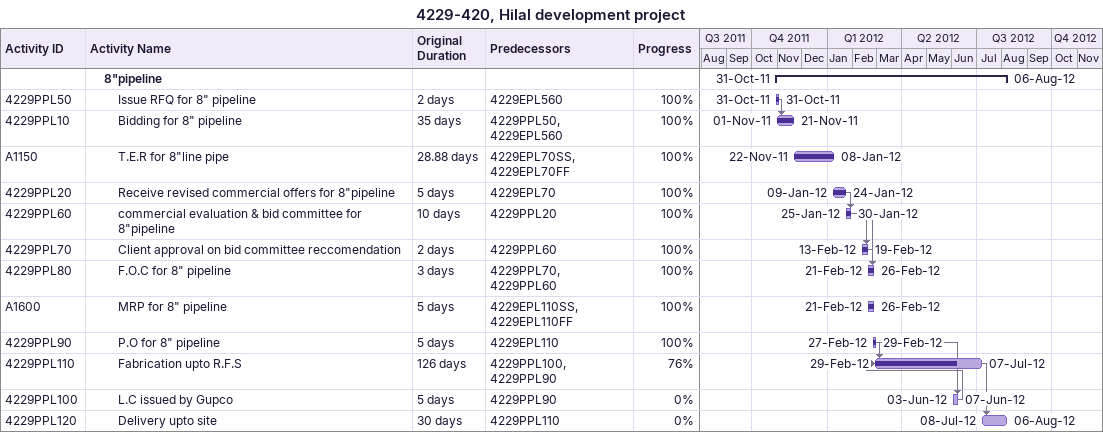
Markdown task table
4229-420, Hilal development project

| ID | Level | Task | Original duration | Start | Finish | Predecessors | % complete |
|---|---|---|---|---|---|---|---|
|  | 2 | **8"pipeline** |  | 2011-10-31 | 2012-08-06 |  |  |
| 4229PPL50 | 3 | Issue RFQ for 8" pipeline | 2d | 2011-10-31 | 2011-10-31 | 4229EPL560 | 100 |
| 4229PPL10 | 3 | Bidding for 8" pipeline | 35d | 2011-11-01 | 2011-11-21 | 4229PPL50, 4229EPL560 | 100 |
| A1150 | 3 | T.E.R for 8"line pipe | 28.88d | 2011-11-22 | 2012-01-08 | 4229EPL70SS, 4229EPL70FF | 100 |
| 4229PPL20 | 3 | Receive revised commercial offers for 8"pipeline | 5d | 2012-01-09 | 2012-01-24 | 4229EPL70 | 100 |
| 4229PPL60 | 3 | commercial evaluation & bid committee for 8"pipeline | 10d | 2012-01-25 | 2012-01-30 | 4229PPL20 | 100 |
| 4229PPL70 | 3 | Client approval on bid committee reccomendation | 2d | 2012-02-13 | 2012-02-19 | 4229PPL60 | 100 |
| 4229PPL80 | 3 | F.O.C for 8" pipeline | 3d | 2012-02-21 | 2012-02-26 | 4229PPL70, 4229PPL60 | 100 |
| A1600 | 3 | MRP for 8" pipeline | 5d | 2012-02-21 | 2012-02-26 | 4229EPL110SS, 4229EPL110FF | 100 |
| 4229PPL90 | 3 | P.O for 8" pipeline | 5d | 2012-02-27 | 2012-02-29 | 4229EPL110 | 100 |
| 4229PPL110 | 3 | Fabrication upto R.F.S | 126d | 2012-02-29 | 2012-07-07 | 4229PPL100, 4229PPL90 | 76 |
| 4229PPL100 | 3 | L.C issued by Gupco | 5d | 2012-06-03 | 2012-06-07 | 4229PPL90 | 0 |
| 4229PPL120 | 3 | Delivery upto site | 30d | 2012-07-08 | 2012-08-06 | 4229PPL110 | 0 |
